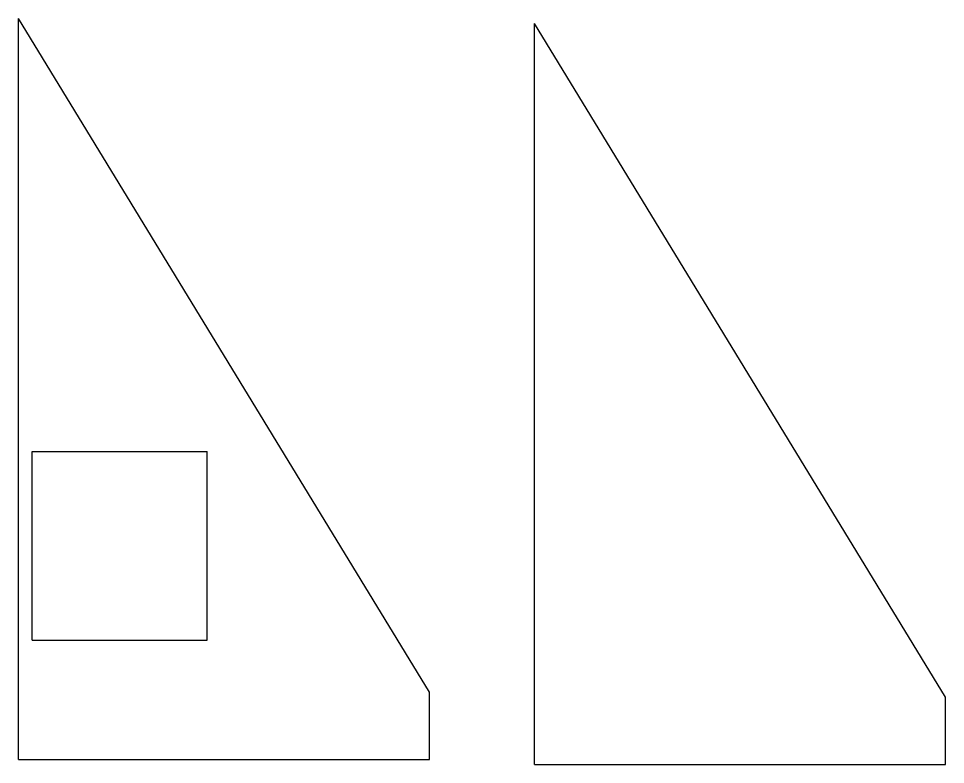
# Model space of a CAD drawing. Header units: millimetres. Extents: x 12 to 181, y 12 to 79.
# Drawn here: x 112.5 to 181.3, y 11.9 to 67.3 of the extents above; entities that cross this region are included whole.
import ezdxf

# ---------------------------------------------------------------- set-up
doc = ezdxf.new("R2010")
doc.units = ezdxf.units.MM
doc.header["$MEASUREMENT"] = 0

msp = doc.modelspace()

# ---------------------------------------------------------------- linework, layer by layer
for p, q in [((112.495, 12.288), (112.495, 67.288)), ((142.995, 17.288), (112.495, 67.288)), ((150.793, 11.914), (150.793, 66.914)), ((181.293, 16.914), (150.793, 66.914)), ((113.495, 35.138), (126.495, 35.138)), ((113.495, 21.138), (113.495, 35.138)), ((113.495, 21.138), (113.495, 35.138)), ((126.495, 21.138), (126.495, 35.138)), ((113.495, 21.138), (126.495, 21.138)), ((142.995, 12.288), (142.995, 17.288)), ((181.293, 11.914), (181.293, 16.914)), ((112.495, 12.288), (142.995, 12.288)), ((150.793, 11.914), (181.293, 11.914))]:
    msp.add_line(p, q)

doc.saveas('drawing.dxf')
